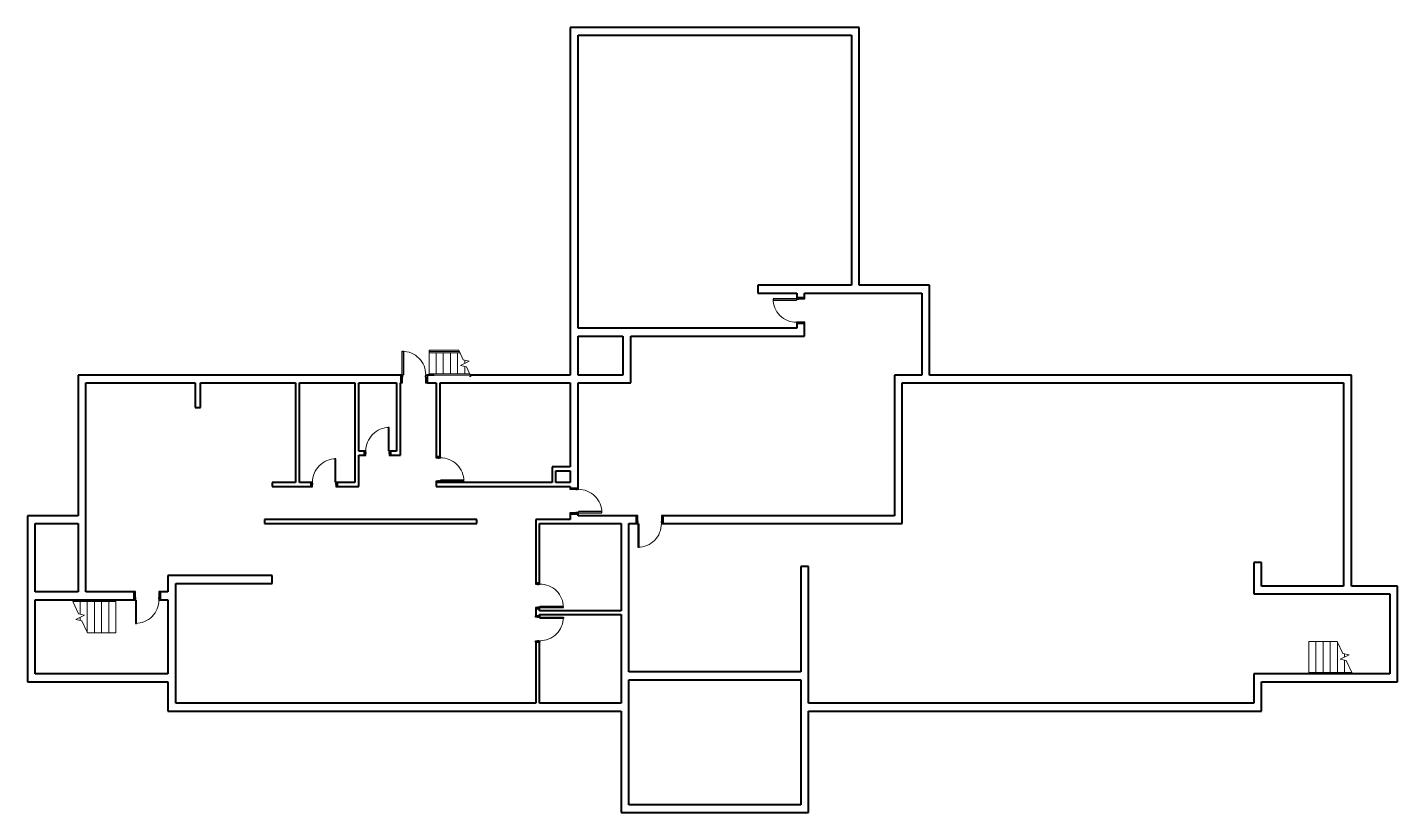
# Model space of a CAD drawing. Header units: inches. Extents: x -1394 to 711, y 34 to 1240.
import ezdxf

# ---------------------------------------------------------------- set-up
doc = ezdxf.new("R2010")
doc.units = ezdxf.units.IN
doc.header["$MEASUREMENT"] = 0
for name, color, linetype, lineweight in [('A-DOOR', 31, 'Continuous', 15), ('A-DOOR-FRAM', 31, 'Continuous', 25), ('A-FLOR-HRAL', 11, 'Continuous', 9), ('A-WALL', 113, 'Continuous', 15), ('S-STRS', 31, 'Continuous', 9), ('S-STRS-MBND', 31, 'Continuous', 9)]:
    doc.layers.add(name, color=color, linetype=linetype, lineweight=lineweight)

# ---------------------------------------------------------------- blocks, each defined once
blk = doc.blocks.new('Railing - Railing-5161019-BASEMENT Map Export')
at = {"layer": 'A-FLOR-HRAL'}
for p, q in [((713.5, -705.8), (714.4, -707.8)), ((769, -705.8), (713.5, -705.8)), ((776.9, -707.8), (714.4, -707.8)), ((776.9, -705.8), (776.9, -707.8))]:
    blk.add_line(p, q, dxfattribs=at)
blk = doc.blocks.new('Railing - Railing-5161023-BASEMENT Map Export')
at = {"layer": 'A-FLOR-HRAL'}
for p, q in [((729.3, -739.8), (730.3, -741.8)), ((776.9, -739.8), (729.3, -739.8)), ((776.9, -741.8), (730.3, -741.8)), ((776.9, -739.8), (776.9, -741.8))]:
    blk.add_line(p, q, dxfattribs=at)
blk = doc.blocks.new('Door-Single_CE_ - HM Door-2_ HM Frame-5163379-BASEMENT Map Export')
at = {"layer": 'A-DOOR'}
for p, q in [((16.25, -39.5), (16.25, -3.5)), ((16.25, -3.5), (18, -3.5)), ((18, -3.5), (18, -39.5)), ((18, -39.5), (16.25, -39.5))]:
    blk.add_line(p, q, dxfattribs=at)
at = {"layer": 'A-DOOR', "lineweight": 25}
for p, q in [((16.25, -39.5), (16.25, -3.5)), ((18, -3.5), (16.25, -3.5)), ((18, -3.5), (18, -39.5)), ((18, -39.5), (16.25, -39.5))]:
    blk.add_line(p, q, dxfattribs=at)
at = {"layer": 'A-DOOR', "lineweight": 9}
blk.add_arc((18, -3.5), 36, 179.5, 270, dxfattribs=at)
blk.add_arc((18, -3.5), 36, 179.5, 270, dxfattribs=at)
blk.add_arc((18, -3.5), 36, 179.5, 270, dxfattribs=at)
blk.add_arc((18, -3.5), 36, 179.5, 270, dxfattribs=at)
at = {"layer": 'A-DOOR-FRAM'}
for p, q in [((-20, 3.5), (-18, 3.5)), ((-20, -3.5), (-20, 3.5)), ((-18, 3.5), (-18, 0.25)), ((-18, 0.25), (-17.5, 0.25)), ((-17.5, 0.25), (-17.5, -1.75)), ((17.5, 0.25), (18, 0.25)), ((17.5, -1.75), (17.5, 0.25)), ((18, 3.5), (20, 3.5)), ((18, 0.25), (18, 3.5)), ((20, 3.5), (20, -3.5)), ((-18, -3.5), (-20, -3.5)), ((-18, -1.75), (-18, -3.5)), ((-17.5, -1.75), (-18, -1.75)), ((18, -1.75), (17.5, -1.75)), ((18, -3.5), (18, -1.75)), ((20, -3.5), (18, -3.5))]:
    blk.add_line(p, q, dxfattribs=at)
blk = doc.blocks.new('Door-Single_CE_ - HM Door-2_ HM Frame-5162622-BASEMENT Map Export')
at = {"layer": 'A-DOOR'}
for p, q in [((18, 39.5), (16.25, 39.5)), ((16.25, 39.5), (16.25, 3.5)), ((18, 3.5), (18, 39.5)), ((16.25, 3.5), (18, 3.5))]:
    blk.add_line(p, q, dxfattribs=at)
at = {"layer": 'A-DOOR', "lineweight": 25}
for p, q in [((18, 39.5), (16.25, 39.5)), ((16.25, 39.5), (16.25, 3.5)), ((18, 3.5), (18, 39.5)), ((18, 3.5), (16.25, 3.5))]:
    blk.add_line(p, q, dxfattribs=at)
at = {"layer": 'A-DOOR', "lineweight": 9}
blk.add_arc((18, 3.5), 36, 90, 180.5, dxfattribs=at)
blk.add_arc((18, 3.5), 36, 90, 180.5, dxfattribs=at)
blk.add_arc((18, 3.5), 36, 90, 180.5, dxfattribs=at)
blk.add_arc((18, 3.5), 36, 90, 180.5, dxfattribs=at)
at = {"layer": 'A-DOOR-FRAM'}
for p, q in [((-18, 3.5), (-20, 3.5)), ((-20, 3.5), (-20, -3.5)), ((-18, 1.75), (-18, 3.5)), ((-17.5, 1.75), (-18, 1.75)), ((-17.5, -0.25), (-17.5, 1.75)), ((18, 1.75), (17.5, 1.75)), ((17.5, 1.75), (17.5, -0.25)), ((20, 3.5), (18, 3.5)), ((18, 3.5), (18, 1.75)), ((20, -3.5), (20, 3.5)), ((-20, -3.5), (-18, -3.5)), ((-18, -3.5), (-18, -0.25)), ((-18, -0.25), (-17.5, -0.25)), ((17.5, -0.25), (18, -0.25)), ((18, -0.25), (18, -3.5)), ((18, -3.5), (20, -3.5))]:
    blk.add_line(p, q, dxfattribs=at)
blk = doc.blocks.new('Door-Single_CE_ - HM Door-2_ HM Frame-5164562-BASEMENT Map Export')
at = {"layer": 'A-DOOR'}
for p, q in [((18, 42.5), (16.25, 42.5)), ((16.25, 42.5), (16.25, 6.5)), ((18, 6.5), (18, 42.5)), ((16.25, 6.5), (18, 6.5))]:
    blk.add_line(p, q, dxfattribs=at)
at = {"layer": 'A-DOOR', "lineweight": 25}
for p, q in [((18, 42.5), (16.25, 42.5)), ((16.25, 42.5), (16.25, 6.5)), ((18, 6.5), (18, 42.5)), ((18, 6.5), (16.25, 6.5))]:
    blk.add_line(p, q, dxfattribs=at)
at = {"layer": 'A-DOOR', "lineweight": 9}
blk.add_arc((18, 6.5), 36, 90, 180.5, dxfattribs=at)
blk.add_arc((18, 6.5), 36, 90, 180.5, dxfattribs=at)
blk.add_arc((18, 6.5), 36, 90, 180.5, dxfattribs=at)
blk.add_arc((18, 6.5), 36, 90, 180.5, dxfattribs=at)
at = {"layer": 'A-DOOR-FRAM'}
for p, q in [((-18, 6.5), (-20, 6.5)), ((-20, 6.5), (-20, -6.5)), ((-18, 4.75), (-18, 6.5)), ((-17.5, 4.75), (-18, 4.75)), ((-18, -6.5), (-18, 2.75)), ((-18, 2.75), (-17.5, 2.75)), ((-17.5, 2.75), (-17.5, 4.75)), ((18, 4.75), (17.5, 4.75)), ((17.5, 4.75), (17.5, 2.75)), ((17.5, 2.75), (18, 2.75)), ((20, 6.5), (18, 6.5)), ((18, 6.5), (18, 4.75)), ((18, 2.75), (18, -6.5)), ((20, -6.5), (20, 6.5)), ((-20, -6.5), (-18, -6.5)), ((18, -6.5), (20, -6.5))]:
    blk.add_line(p, q, dxfattribs=at)
blk = doc.blocks.new('Door-Single_CE_ - HM Door-2_ HM Frame-5164208-BASEMENT Map Export')
at = {"layer": 'A-DOOR'}
for p, q in [((16.25, -42.5), (16.25, -6.5)), ((16.25, -6.5), (18, -6.5)), ((18, -6.5), (18, -42.5)), ((18, -42.5), (16.25, -42.5))]:
    blk.add_line(p, q, dxfattribs=at)
at = {"layer": 'A-DOOR', "lineweight": 25}
for p, q in [((16.25, -42.5), (16.25, -6.5)), ((18, -6.5), (16.25, -6.5)), ((18, -6.5), (18, -42.5)), ((18, -42.5), (16.25, -42.5))]:
    blk.add_line(p, q, dxfattribs=at)
at = {"layer": 'A-DOOR', "lineweight": 9}
blk.add_arc((18, -6.5), 36, 179.5, 270, dxfattribs=at)
blk.add_arc((18, -6.5), 36, 179.5, 270, dxfattribs=at)
blk.add_arc((18, -6.5), 36, 179.5, 270, dxfattribs=at)
blk.add_arc((18, -6.5), 36, 179.5, 270, dxfattribs=at)
at = {"layer": 'A-DOOR-FRAM'}
for p, q in [((-20, 6.5), (-18, 6.5)), ((-20, -6.5), (-20, 6.5)), ((-18, 6.5), (-18, -2.75)), ((18, 6.5), (20, 6.5)), ((18, -2.75), (18, 6.5)), ((20, 6.5), (20, -6.5)), ((-18, -6.5), (-20, -6.5)), ((-18, -2.75), (-17.5, -2.75)), ((-18, -4.75), (-18, -6.5)), ((-17.5, -4.75), (-18, -4.75)), ((-17.5, -2.75), (-17.5, -4.75)), ((17.5, -2.75), (18, -2.75)), ((17.5, -4.75), (17.5, -2.75)), ((18, -4.75), (17.5, -4.75)), ((18, -6.5), (18, -4.75)), ((20, -6.5), (18, -6.5))]:
    blk.add_line(p, q, dxfattribs=at)

msp = doc.modelspace()

# ---------------------------------------------------------------- linework, layer by layer
at = {"layer": 'A-WALL', "lineweight": 40}
for p, q in [((-115.9, 1239.8), (-559.9, 1239.8)), ((-559.9, 1239.8), (-559.9, 705.8)), ((-547.9, 1227.8), (-127.9, 1227.8)), ((-547.9, 777.8), (-547.9, 1227.8)), ((-127.9, 1227.8), (-127.9, 843.8)), ((-115.9, 843.8), (-115.9, 1239.8)), ((-127.9, 843.8), (-271.9, 843.8)), ((-271.9, 843.8), (-271.9, 831.8)), ((-7.9, 843.8), (-115.9, 843.8)), ((-7.9, 705.8), (-7.9, 843.8)), ((-271.9, 831.8), (-211.9, 831.8)), ((-211.9, 831.8), (-211.9, 824.8)), ((-211.9, 824.8), (-199.9, 824.8)), ((-199.9, 831.8), (-19.9, 831.8)), ((-199.9, 824.8), (-199.9, 831.8)), ((-19.9, 831.8), (-19.9, 705.8)), ((-199.9, 784.8), (-211.9, 784.8)), ((-211.9, 784.8), (-211.9, 777.8)), ((-199.9, 765.8), (-199.9, 784.8)), ((-211.9, 777.8), (-547.9, 777.8)), ((-547.9, 705.8), (-547.9, 765.8)), ((-547.9, 765.8), (-478.9, 765.8)), ((-478.9, 765.8), (-478.9, 705.8)), ((-466.9, 765.8), (-199.9, 765.8)), ((-466.9, 693.8), (-466.9, 765.8)), ((-819.9, 705.8), (-1315.9, 705.8)), ((-1315.9, 705.8), (-1315.9, 489.8)), ((-819.9, 693.8), (-819.9, 705.8)), ((-769, 705.8), (-779.9, 705.8)), ((-779.9, 705.8), (-779.9, 693.8)), ((-559.9, 705.8), (-713.5, 705.8)), ((-478.9, 705.8), (-547.9, 705.8)), ((-19.9, 705.8), (-61.9, 705.8)), ((-61.9, 705.8), (-61.9, 489.8)), ((640.1, 705.8), (-7.9, 705.8)), ((640.1, 381.8), (640.1, 705.8)), ((-1303.9, 693.8), (-1135.9, 693.8)), ((-1303.9, 372.8), (-1303.9, 693.8)), ((-1135.9, 693.8), (-1135.9, 655.8)), ((-1127.9, 693.8), (-981.9, 693.8)), ((-1127.9, 655.8), (-1127.9, 693.8)), ((-981.9, 693.8), (-981.9, 540.8)), ((-975.9, 693.8), (-890.9, 693.8)), ((-975.9, 540.8), (-975.9, 693.8)), ((-890.9, 693.8), (-890.9, 540.8)), ((-884.9, 693.8), (-826.9, 693.8)), ((-884.9, 588.8), (-884.9, 693.8)), ((-826.9, 693.8), (-826.9, 588.8)), ((-820.9, 693.8), (-819.9, 693.8)), ((-820.9, 582.8), (-820.9, 693.8)), ((-779.9, 693.8), (-765.9, 693.8)), ((-765.9, 693.8), (-765.9, 580.8)), ((-759.9, 693.8), (-559.9, 693.8)), ((-759.9, 580.8), (-759.9, 693.8)), ((-559.9, 693.8), (-559.9, 564.8)), ((-547.9, 693.8), (-466.9, 693.8)), ((-547.9, 532.3), (-547.9, 693.8)), ((-49.9, 693.8), (628.1, 693.8)), ((-49.9, 477.8), (-49.9, 693.8)), ((628.1, 693.8), (628.1, 381.8)), ((-1135.9, 655.8), (-1127.9, 655.8)), ((-875.9, 588.8), (-884.9, 588.8)), ((-884.9, 534.8), (-884.9, 582.8)), ((-884.9, 582.8), (-875.9, 582.8)), ((-875.9, 582.8), (-875.9, 588.8)), ((-826.9, 588.8), (-835.9, 588.8)), ((-835.9, 588.8), (-835.9, 582.8)), ((-835.9, 582.8), (-820.9, 582.8)), ((-765.9, 580.8), (-759.9, 580.8)), ((-587.9, 564.8), (-587.9, 540.8)), ((-559.9, 564.8), (-587.9, 564.8)), ((-581.9, 540.8), (-581.9, 558.8)), ((-581.9, 558.8), (-559.9, 558.8)), ((-559.9, 558.8), (-559.9, 540.8)), ((-981.9, 540.8), (-1017.6, 540.8)), ((-1017.6, 540.8), (-1017.6, 534.8)), ((-1017.6, 534.8), (-957.9, 534.8)), ((-957.9, 540.8), (-975.9, 540.8)), ((-957.9, 534.8), (-957.9, 540.8)), ((-890.9, 540.8), (-917.9, 540.8)), ((-917.9, 540.8), (-917.9, 534.8)), ((-917.9, 534.8), (-884.9, 534.8)), ((-765.9, 540.8), (-765.9, 534.8)), ((-587.9, 540.8), (-765.9, 540.8)), ((-765.9, 534.8), (-559.9, 534.8)), ((-559.9, 540.8), (-581.9, 540.8)), ((-559.9, 534.8), (-559.9, 532.3)), ((-559.9, 532.3), (-547.9, 532.3)), ((-1315.9, 489.8), (-1393.9, 489.8)), ((-1393.9, 489.8), (-1393.9, 234.8)), ((-559.9, 492.3), (-559.9, 483.8)), ((-547.9, 492.3), (-559.9, 492.3)), ((-547.9, 489.8), (-547.9, 492.3)), ((-457.9, 489.8), (-547.9, 489.8)), ((-457.9, 477.8), (-457.9, 489.8)), ((-61.9, 489.8), (-417.9, 489.8)), ((-417.9, 489.8), (-417.9, 477.8)), ((-1381.9, 477.8), (-1315.9, 477.8)), ((-1381.9, 372.8), (-1381.9, 477.8)), ((-1315.9, 477.8), (-1315.9, 372.8)), ((-703.6, 483.8), (-1029.6, 483.8)), ((-1029.6, 483.8), (-1029.6, 477.8)), ((-1029.6, 477.8), (-703.6, 477.8)), ((-703.6, 477.8), (-703.6, 483.8)), ((-559.9, 483.8), (-612.9, 483.8)), ((-612.9, 483.8), (-612.9, 386.8)), ((-606.9, 477.8), (-481.9, 477.8)), ((-606.9, 386.8), (-606.9, 477.8)), ((-481.9, 477.8), (-481.9, 343.8)), ((-469.9, 477.8), (-457.9, 477.8)), ((-469.9, 249.8), (-469.9, 477.8)), ((-417.9, 477.8), (-49.9, 477.8)), ((-193.9, 411.8), (-205.9, 411.8)), ((-205.9, 411.8), (-205.9, 249.8)), ((-193.9, 201.8), (-193.9, 411.8)), ((502.1, 417.8), (490.1, 417.8)), ((490.1, 417.8), (490.1, 369.8)), ((502.1, 381.8), (502.1, 417.8)), ((-1177.9, 397.8), (-1177.9, 372.8)), ((-1017.9, 397.8), (-1177.9, 397.8)), ((-1165.9, 201.8), (-1165.9, 385.8)), ((-1165.9, 385.8), (-1017.9, 385.8)), ((-1017.9, 385.8), (-1017.9, 397.8)), ((-612.9, 386.8), (-606.9, 386.8)), ((628.1, 381.8), (502.1, 381.8)), ((711.1, 381.8), (640.1, 381.8)), ((711.1, 234.8), (711.1, 381.8)), ((-1315.9, 372.8), (-1381.9, 372.8)), ((-1381.9, 246.8), (-1381.9, 360.8)), ((-1381.9, 360.8), (-1229.9, 360.8)), ((-1229.9, 372.8), (-1303.9, 372.8)), ((-1229.9, 360.8), (-1229.9, 372.8)), ((-1177.9, 372.8), (-1189.9, 372.8)), ((-1189.9, 372.8), (-1189.9, 360.8)), ((-1189.9, 360.8), (-1177.9, 360.8)), ((-1177.9, 360.8), (-1177.9, 246.8)), ((490.1, 369.8), (699.1, 369.8)), ((699.1, 369.8), (699.1, 246.8)), ((-612.9, 346.8), (-612.9, 335.8)), ((-606.9, 346.8), (-612.9, 346.8)), ((-606.9, 343.8), (-606.9, 346.8)), ((-481.9, 343.8), (-606.9, 343.8)), ((-606.9, 337.8), (-481.9, 337.8)), ((-606.9, 335.8), (-606.9, 337.8)), ((-481.9, 337.8), (-481.9, 201.8)), ((-612.9, 335.8), (-606.9, 335.8)), ((-612.9, 295.8), (-612.9, 201.8)), ((-606.9, 295.8), (-612.9, 295.8)), ((-606.9, 201.8), (-606.9, 295.8)), ((-1393.9, 234.8), (-1177.9, 234.8)), ((-1177.9, 246.8), (-1381.9, 246.8)), ((-1177.9, 234.8), (-1177.9, 189.8)), ((-205.9, 249.8), (-469.9, 249.8)), ((-469.9, 45.8), (-469.9, 237.8)), ((-469.9, 237.8), (-205.9, 237.8)), ((-205.9, 237.8), (-205.9, 45.8)), ((490.1, 246.8), (490.1, 201.8)), ((699.1, 246.8), (490.1, 246.8)), ((502.1, 189.8), (502.1, 234.8)), ((502.1, 234.8), (711.1, 234.8)), ((-1177.9, 189.8), (-481.9, 189.8)), ((-612.9, 201.8), (-1165.9, 201.8)), ((-481.9, 201.8), (-606.9, 201.8)), ((-481.9, 189.8), (-481.9, 33.8)), ((490.1, 201.8), (-193.9, 201.8)), ((-193.9, 33.8), (-193.9, 189.8)), ((-193.9, 189.8), (502.1, 189.8)), ((-205.9, 45.8), (-469.9, 45.8)), ((-481.9, 33.8), (-193.9, 33.8))]:
    msp.add_line(p, q, dxfattribs=at)
at = {"layer": 'S-STRS'}
for p, q in [((-776.9, 743.8), (-776.9, 741.8)), ((-776.9, 743.8), (-731.2, 743.8)), ((-776.9, 739.8), (-776.9, 707.8)), ((-765.9, 739.8), (-765.9, 707.8)), ((-754.9, 739.8), (-754.9, 707.8)), ((-743.9, 739.8), (-743.9, 707.8)), ((-732.9, 739.8), (-732.9, 707.8)), ((-721.9, 728.6), (-721.9, 723.8)), ((-721.9, 719), (-721.9, 707.8)), ((-714.7, 703.8), (-712.5, 703.8)), ((-1323.9, 357.8), (-1324.1, 357.8)), ((-1312.9, 357.8), (-1323.9, 357.8)), ((-1323.9, 357.4), (-1323.9, 357.8)), ((-1301.9, 357.8), (-1312.9, 357.8)), ((-1312.9, 338.6), (-1312.9, 357.8)), ((-1290.9, 357.8), (-1301.9, 357.8)), ((-1301.9, 310.2), (-1301.9, 357.8)), ((-1279.9, 357.8), (-1290.9, 357.8)), ((-1290.9, 309.8), (-1290.9, 357.8)), ((-1268.9, 357.8), (-1279.9, 357.8)), ((-1279.9, 309.8), (-1279.9, 357.8)), ((-1257.9, 357.8), (-1268.9, 357.8)), ((-1268.9, 309.8), (-1268.9, 357.8)), ((-1257.9, 309.8), (-1257.9, 357.8)), ((-1312.9, 329), (-1312.9, 333.8)), ((-1290.9, 309.8), (-1301.7, 309.8)), ((-1279.9, 309.8), (-1290.9, 309.8)), ((-1268.9, 309.8), (-1279.9, 309.8)), ((-1257.9, 309.8), (-1268.9, 309.8)), ((574.7, 296.8), (574.7, 248.8)), ((574.7, 296.8), (585.7, 296.8)), ((585.7, 296.8), (596.7, 296.8)), ((585.7, 296.8), (585.7, 248.8)), ((596.7, 296.8), (607.7, 296.8)), ((596.7, 296.8), (596.7, 248.8)), ((607.7, 296.8), (618.5, 296.8)), ((607.7, 296.8), (607.7, 248.8)), ((618.7, 296.4), (618.7, 248.8)), ((629.7, 277.6), (629.7, 272.8)), ((629.7, 268), (629.7, 248.8)), ((574.7, 248.8), (585.7, 248.8)), ((585.7, 248.8), (596.7, 248.8)), ((596.7, 248.8), (607.7, 248.8)), ((607.7, 248.8), (618.7, 248.8)), ((618.7, 248.8), (629.7, 248.8)), ((629.7, 248.8), (640.7, 248.8)), ((640.7, 249.2), (640.7, 248.8)), ((640.7, 248.8), (640.9, 248.8))]:
    msp.add_line(p, q, dxfattribs=at)
at = {"layer": 'S-STRS-MBND'}
for p, q in [((-724.4, 729.2), (-731.2, 743.8)), ((-728.7, 720.6), (-715.1, 727)), ((-719.3, 718.3), (-728.7, 720.6)), ((-715.1, 727), (-724.4, 729.2)), ((-712.5, 703.8), (-719.3, 718.3)), ((-1324.1, 357.8), (-1315.4, 339.2)), ((-1306.1, 337), (-1319.7, 330.6)), ((-1315.4, 339.2), (-1306.1, 337)), ((-1319.7, 330.6), (-1310.3, 328.3)), ((-1310.3, 328.3), (-1301.7, 309.8)), ((627.2, 278.2), (618.5, 296.8)), ((622.9, 269.6), (636.5, 276)), ((636.5, 276), (627.2, 278.2)), ((632.3, 267.3), (622.9, 269.6)), ((640.9, 248.8), (632.3, 267.3))]:
    msp.add_line(p, q, dxfattribs=at)

# ---------------------------------------------------------------- block references
at = {"layer": 'A-DOOR', "lineweight": 9}
for name, p, rotation in [('Door-Single_CE_ - HM Door-2_ HM Frame-5164562-BASEMENT Map Export', (-205.9, 804.8), 89.99999999999991), ('Door-Single_CE_ - HM Door-2_ HM Frame-5164208-BASEMENT Map Export', (-799.9, 699.8), 180), ('Door-Single_CE_ - HM Door-2_ HM Frame-5162622-BASEMENT Map Export', (-762.9, 560.8), 269.9999999999999), ('Door-Single_CE_ - HM Door-2_ HM Frame-5164562-BASEMENT Map Export', (-553.9, 512.3), 269.9999999999999), ('Door-Single_CE_ - HM Door-2_ HM Frame-5164562-BASEMENT Map Export', (-437.9, 483.8), 180), ('Door-Single_CE_ - HM Door-2_ HM Frame-5162622-BASEMENT Map Export', (-609.9, 366.8), 269.9999999999999), ('Door-Single_CE_ - HM Door-2_ HM Frame-5164562-BASEMENT Map Export', (-1209.9, 366.8), 180), ('Door-Single_CE_ - HM Door-2_ HM Frame-5163379-BASEMENT Map Export', (-609.9, 315.8), 89.99999999999991)]:
    msp.add_blockref(name, p, dxfattribs=dict(at, rotation=rotation))
for p in [(-855.9, 585.8), (-937.9, 537.8)]:
    msp.add_blockref('Door-Single_CE_ - HM Door-2_ HM Frame-5162622-BASEMENT Map Export', p, dxfattribs=at)
at = {"layer": 'A-FLOR-HRAL', "rotation": 180}
for name in ['Railing - Railing-5161023-BASEMENT Map Export', 'Railing - Railing-5161019-BASEMENT Map Export']:
    msp.add_blockref(name, (0, 0), dxfattribs=at)

doc.saveas('drawing.dxf')
